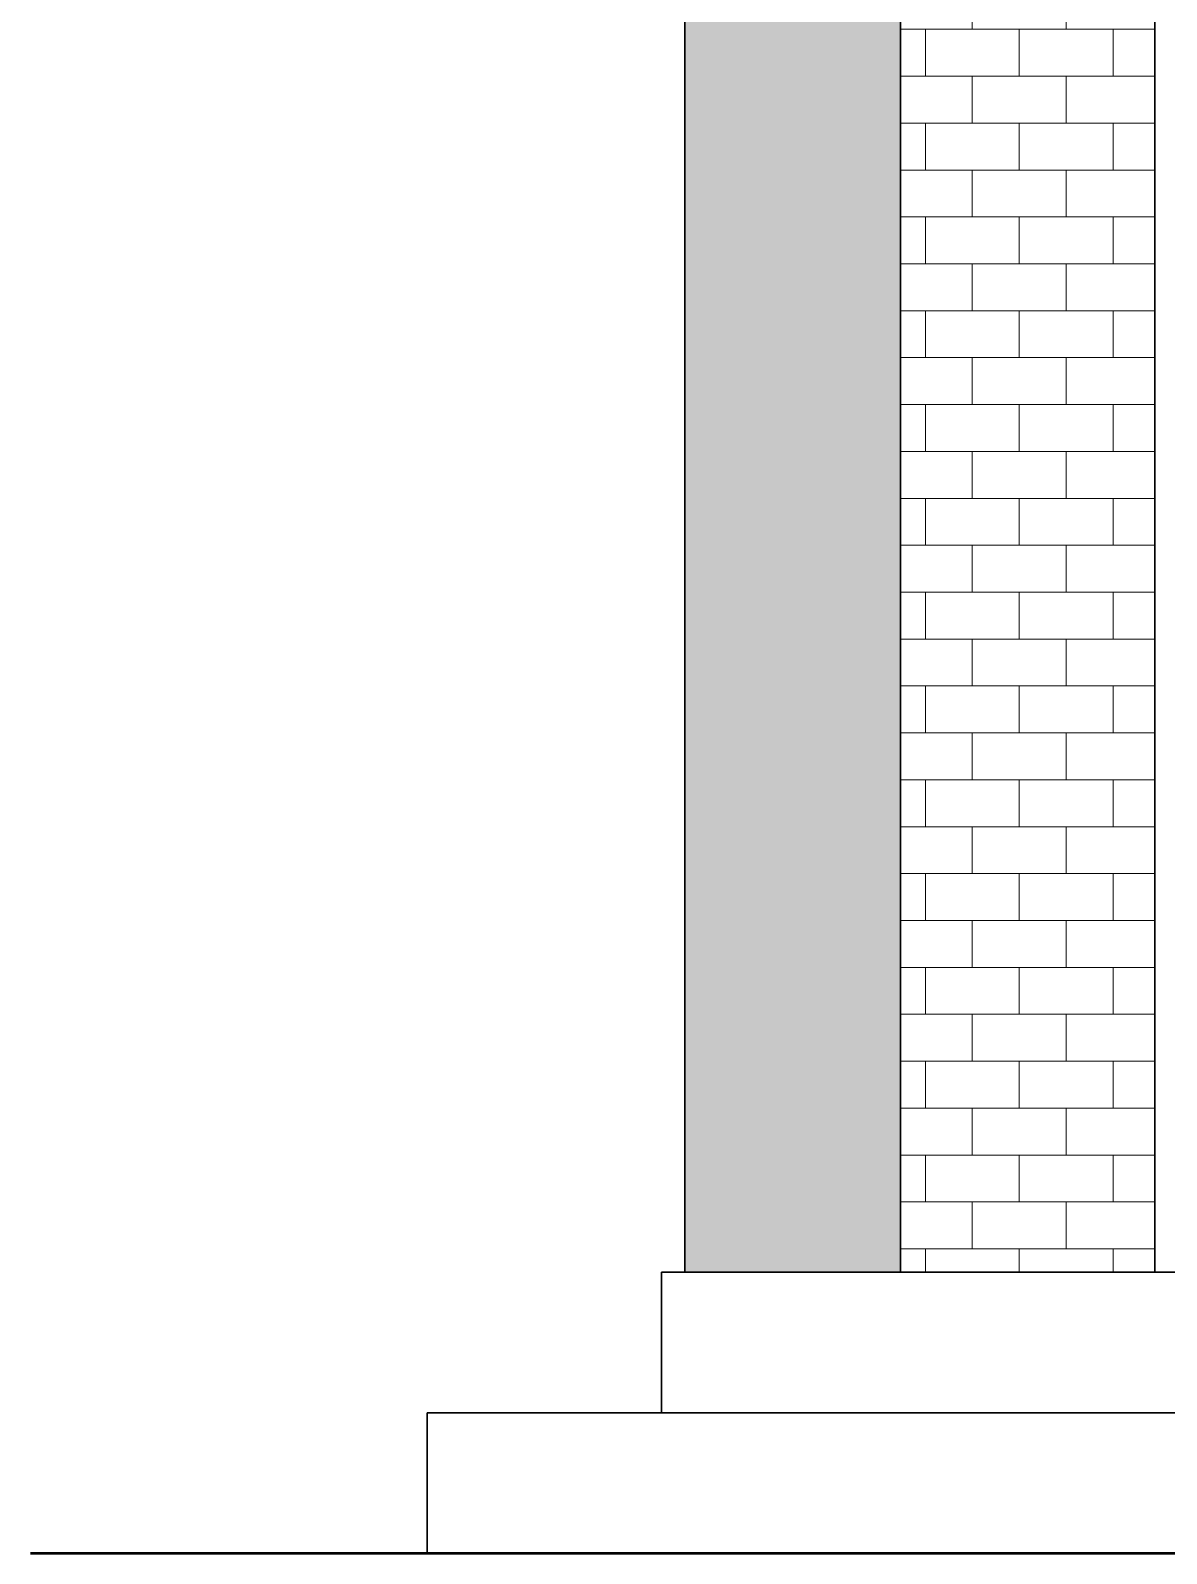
# Model space of a CAD drawing. Header units: inches. Extents: x 5914 to 162157, y -20538 to 282354.
# Drawn here: x 154176.5 to 154222.8, y -20396.3 to -20334.2 of the extents above; entities that cross this region are included whole.
import ezdxf

# ---------------------------------------------------------------- set-up
doc = ezdxf.new("R2010")
doc.units = ezdxf.units.IN
doc.header["$MEASUREMENT"] = 0
doc.layers.add('ELE1 RA', color=1, linetype='Continuous', lineweight=30)
doc.layers.add('HATCH RA', color=8, linetype='Continuous', lineweight=5)

# ---------------------------------------------------------------- blocks, each defined once
blk = doc.blocks.new('TDG')
at = {"layer": 'HATCH RA', "transparency": 33554687}
h = blk.add_hatch(dxfattribs=at)
h.set_pattern_fill('AR-B816', color=256, scale=0.25)
h.paths.add_polyline_path([(159005.743, -15535.96), (159005.743, -15524.96), (158980.743, -15524.96), (158980.743, -15627.36), (158980.743, -15632.36), (158980.743, -15739.96), (158980.743, -15745.019), (158980.743, -15851.96), (158980.743, -15857.019), (158980.743, -15963.96), (158980.743, -15969.019), (158980.743, -16075.96), (158980.743, -16080.842), (158980.743, -16093.96), (159005.743, -16093.96), (159005.743, -15963.96), (159005.743, -15937.96), (159005.743, -15872.96), (159005.743, -15856.96), (159005.743, -15851.96)])
h.paths.add_polyline_path([(158812.048, -15632.36), (158802.864, -15632.36), (158802.864, -15632.96), (158802.864, -15727.96), (158802.864, -15739.96), (158802.864, -15744.96), (158802.864, -15851.96), (158802.864, -15856.96), (158802.864, -15963.96), (158802.864, -15969.31), (158802.864, -16081.96), (158812.048, -16081.96)])
h = blk.add_hatch(dxfattribs=at)
h.set_pattern_fill('AR-B816', color=256, scale=0.25)
h.paths.add_polyline_path([(158822.891, -15978.164), (158822.891, -15969.31), (158812.048, -15969.31), (158812.048, -16081.96), (158822.891, -16081.96), (158822.891, -16075.96)])
at = {"layer": 'ELE1 RA'}
for p, q in [((158812.048, -15632.36), (158812.048, -16081.96)), ((158802.864, -16081.96), (158802.864, -15969.31)), ((158822.891, -16075.96), (158822.891, -15978.164)), ((158822.891, -16081.96), (158822.891, -16075.96)), ((158802.864, -16081.96), (158801.865, -16081.96)), ((158801.865, -16087.96), (158801.865, -16081.96)), ((158822.891, -16081.96), (158802.864, -16081.96)), ((158873.782, -16081.96), (158822.891, -16081.96)), ((158801.865, -16087.96), (158791.865, -16087.96)), ((158791.865, -16087.96), (158791.865, -16093.96)), ((158876.522, -16087.96), (158801.865, -16087.96))]:
    blk.add_line(p, q, dxfattribs=at)
at = {"layer": 'ELE1 RA', "lineweight": 50}
blk.add_line((159231.001, -16093.96), (158774.955, -16093.96), dxfattribs=at)

msp = doc.modelspace()

# ---------------------------------------------------------------- block references
at = {"layer": 'HATCH RA', "xscale": 0.9568106312292479, "yscale": 0.9568106312292479, "zscale": 0.9568106312292479}
msp.add_blockref('TDG', (2258.922, -4997.452), dxfattribs=at)

doc.saveas('drawing.dxf')
